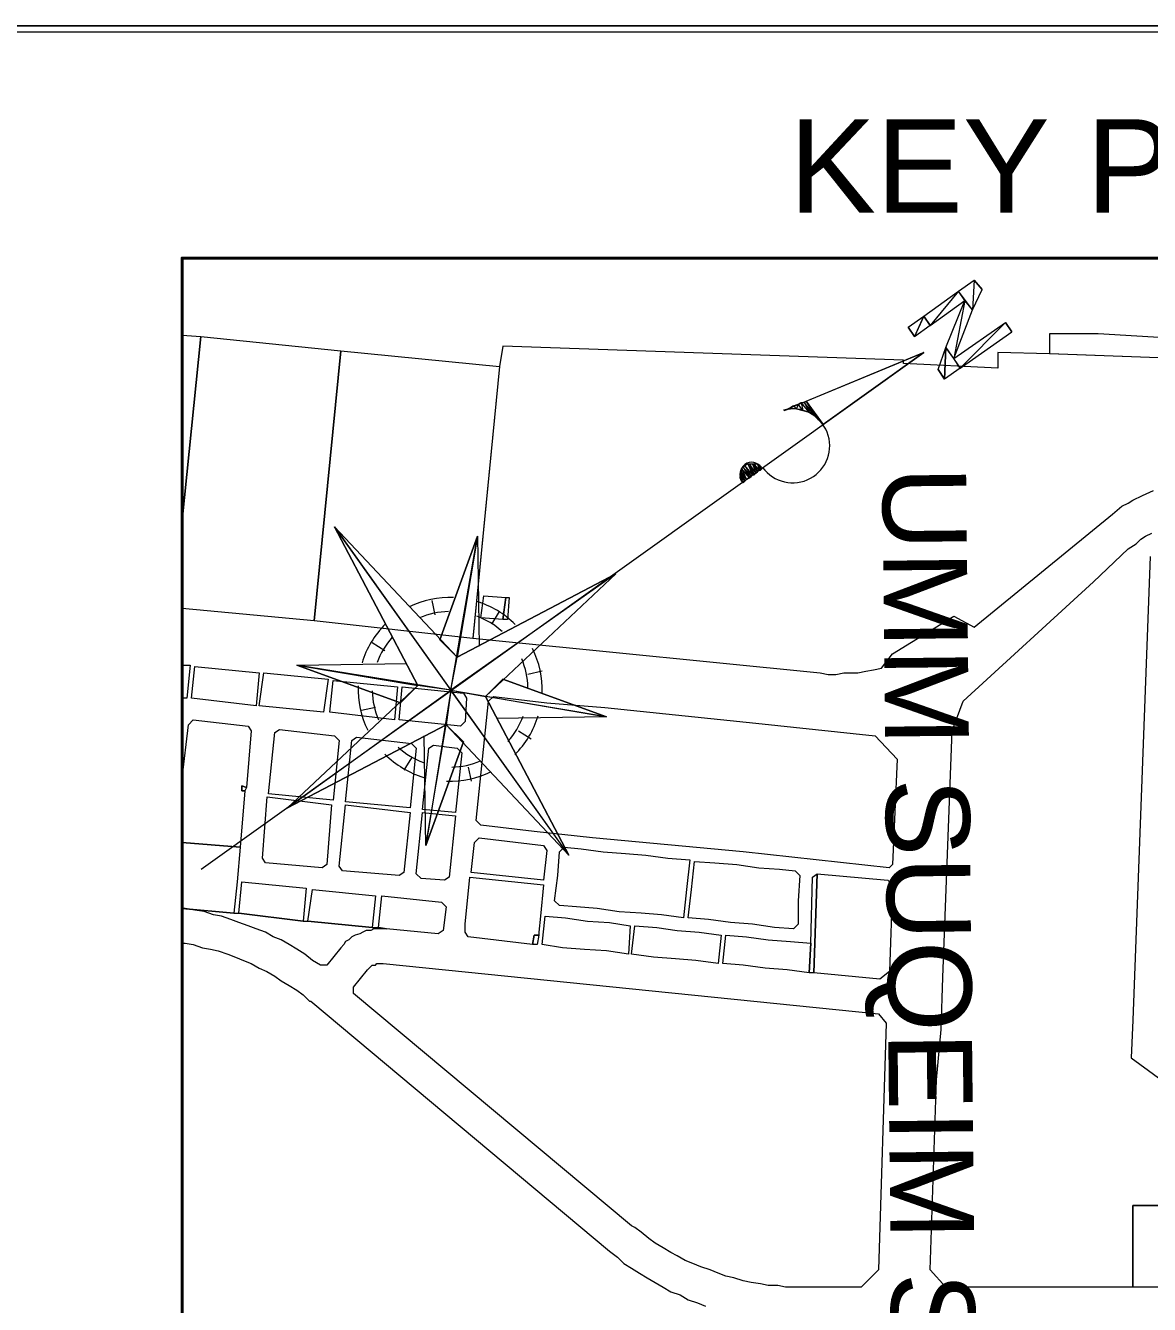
# Model space of a CAD drawing. Header units: inches. Extents: x -0.6 to 32.5, y 0.8 to 22.6.
# Drawn here: x 27.745 to 28.936, y 21.234 to 22.591 of the extents above; entities that cross this region are included whole.
import ezdxf

# ---------------------------------------------------------------- set-up
doc = ezdxf.new("R2010")
doc.units = ezdxf.units.IN
doc.header["$MEASUREMENT"] = 0
doc.layers.add('PDF_Geometry', color=7, linetype='Continuous', true_color=0xa5a5a5)
doc.layers.add('PDF_Text', color=7, linetype='Continuous')
doc.styles.add('PDF Arial', font='arial.ttf')

msp = doc.modelspace()

# ---------------------------------------------------------------- linework, layer by layer
at = {"layer": 'PDF_Geometry', "color": 7, "lineweight": 0}
for points in [[(32.4989, 22.5905), (0.6506, 22.5839), (0.6439, 22.5905), (32.4989, 22.5905)], [(32.4989, 22.5839), (32.4989, 22.5905), (0.6506, 22.5839), (32.4989, 22.5839)], [(32.3789, 22.3439), (32.3789, 18.4039), (27.9105, 18.4039), (27.9105, 22.3439), (32.3789, 22.3439)], [(28.8306, 22.2639), (28.8822, 22.2639), (28.9639, 22.2589)], [(28.9656, 22.2372), (28.8306, 22.2422), (28.8306, 22.2639)], [(27.9105, 22.2622), (27.9305, 22.2606), (27.9105, 22.0656)], [(27.9105, 22.0656), (27.9305, 22.2606), (28.0789, 22.2456), (28.0505, 21.9589), (27.9105, 21.9722)], [(28.6756, 22.2356), (28.2506, 22.2506), (28.2472, 22.2289), (28.2189, 21.9406), (28.2539, 21.9372), (28.5872, 21.9039), (28.5956, 21.9022), (28.6039, 21.9022), (28.6122, 21.9039), (28.6189, 21.9039), (28.6272, 21.9039), (28.6356, 21.9056), (28.6439, 21.9072), (28.6522, 21.9089), (28.6639, 21.9239), (28.7289, 21.9639), (28.7505, 21.9522), (28.8972, 22.0722), (28.9072, 22.0806), (28.9139, 22.0839), (28.9189, 22.0872), (28.9289, 22.0922), (28.9406, 22.0972)], [(28.2506, 22.2506), (28.2506, 22.2506)], [(28.2472, 22.2289), (28.2189, 21.9405), (28.0506, 21.9589), (28.0789, 22.2455), (28.2472, 22.2289)], [(28.9655, 22.2372), (28.8305, 22.2422), (28.7755, 22.2439), (28.7755, 22.2272), (28.6756, 22.2322), (28.6756, 22.2356)], [(28.7756, 22.2439), (28.7756, 22.2439)], [(28.8306, 22.2422), (28.8306, 22.2422)], [(28.2472, 22.2289), (28.2472, 22.2289)], [(28.6756, 22.2356), (28.6756, 22.2356)], [(28.6756, 22.2322), (28.6756, 22.2322)], [(28.7756, 22.2272), (28.7756, 22.2272)], [(28.9189, 22.0872), (28.9189, 22.0872)], [(28.9289, 22.0922), (28.9289, 22.0922)], [(28.9072, 22.0806), (28.9072, 22.0806)], [(28.9139, 22.0839), (28.9139, 22.0839)], [(28.8972, 22.0722), (28.8972, 22.0722)], [(28.9222, 22.0406), (28.9272, 22.0456), (28.9322, 22.0489), (28.9389, 22.0522)], [(28.9589, 21.3389), (28.9189, 21.3389), (28.9189, 21.2522), (28.7205, 21.2522), (28.7039, 21.2706), (28.7106, 21.4722), (28.7155, 21.5256), (28.7172, 21.5806), (28.7272, 21.8422), (28.7389, 21.8739), (28.8772, 22.0006), (28.9139, 22.0356), (28.9222, 22.0406)], [(28.9372, 22.0272), (28.9189, 21.5356), (28.9172, 21.4956), (29.0105, 21.4272)], [(28.2506, 21.9606), (28.2272, 21.9622), (28.2306, 21.9856), (28.2539, 21.9839), (28.2506, 21.9606)], [(28.2539, 21.9839), (28.2572, 21.9839), (28.2556, 21.9606), (28.2506, 21.9606), (28.2272, 21.9622), (28.2305, 21.9856), (28.2539, 21.9839)], [(28.2306, 21.9856), (28.2306, 21.9856)], [(28.2539, 21.9839), (28.2572, 21.9839), (28.2556, 21.9606), (28.2506, 21.9606), (28.2539, 21.9839)], [(28.2539, 21.9839), (28.2539, 21.9839)], [(28.2572, 21.9839), (28.2572, 21.9839)], [(28.2272, 21.9622), (28.2272, 21.9622)], [(28.2506, 21.9606), (28.2506, 21.9606)], [(28.2556, 21.9606), (28.2556, 21.9606)], [(28.7289, 21.9639), (28.7289, 21.9639)], [(28.7506, 21.9522), (28.7506, 21.9522)], [(28.2189, 21.9406), (28.2189, 21.9406)], [(28.2539, 21.9372), (28.2539, 21.9372)], [(28.6639, 21.9239), (28.6639, 21.9239)], [(27.9105, 21.9122), (27.9189, 21.9122), (27.9155, 21.8772), (27.9105, 21.8772)], [(27.9922, 21.9039), (27.9889, 21.8689), (27.9206, 21.8772), (27.9239, 21.9105), (27.9922, 21.9039)], [(28.0606, 21.8622), (27.9922, 21.8689), (27.9972, 21.9039), (28.0655, 21.8972), (28.0606, 21.8622)], [(28.5872, 21.9039), (28.5872, 21.9039)], [(28.5956, 21.9022), (28.5956, 21.9022)], [(28.6039, 21.9022), (28.6039, 21.9022)], [(28.6122, 21.9039), (28.6122, 21.9039)], [(28.6189, 21.9039), (28.6189, 21.9039)], [(28.6272, 21.9039), (28.6272, 21.9039)], [(28.6356, 21.9056), (28.6356, 21.9056)], [(28.6439, 21.9072), (28.6439, 21.9072)], [(28.6522, 21.9089), (28.6522, 21.9089)], [(28.1389, 21.8889), (28.1356, 21.8539), (28.0672, 21.8622), (28.0706, 21.8956), (28.1389, 21.8889)], [(28.2122, 21.8772), (28.2106, 21.8522), (28.2056, 21.8472), (28.1406, 21.8539), (28.1439, 21.8889), (28.2089, 21.8822), (28.2122, 21.8772)], [(28.2272, 21.7422), (28.2222, 21.7472), (28.2356, 21.8739), (28.2406, 21.8789), (28.2972, 21.8722), (28.3589, 21.8672), (28.5189, 21.8506), (28.6456, 21.8372), (28.6689, 21.8122), (28.6639, 21.7005), (28.6605, 21.6972), (28.5056, 21.7139), (28.3456, 21.7289), (28.2839, 21.7356), (28.2272, 21.7422)], [(27.9105, 21.7922), (27.9172, 21.8489), (27.9222, 21.8539), (27.9806, 21.8472), (27.9839, 21.8422), (27.9789, 21.7822), (27.9739, 21.7839), (27.9739, 21.7789), (27.9772, 21.7789), (27.9722, 21.7189), (27.9105, 21.7239)], [(28.0772, 21.8322), (28.0706, 21.7689), (28.0022, 21.7756), (28.0089, 21.8406), (28.0139, 21.8439), (28.0722, 21.8372), (28.0772, 21.8322)], [(28.1522, 21.7606), (28.0839, 21.7672), (28.0906, 21.8322), (28.0956, 21.8356), (28.1539, 21.8289), (28.1589, 21.8239), (28.1522, 21.7606)], [(28.2006, 21.7556), (28.1655, 21.7589), (28.1722, 21.8239), (28.1772, 21.8272), (28.2022, 21.8239), (28.2072, 21.8189), (28.2006, 21.7556)], [(27.9772, 21.7789), (27.9739, 21.7789), (27.9739, 21.7839), (27.9789, 21.7822), (27.9772, 21.7789)], [(28.0689, 21.7639), (28.0639, 21.7005), (28.0589, 21.6972), (27.9989, 21.7022), (27.9956, 21.7072), (28.0006, 21.7722), (28.0689, 21.7639)], [(28.0839, 21.7639), (28.1522, 21.7556), (28.1456, 21.6922), (28.1406, 21.6889), (28.0806, 21.6939), (28.0772, 21.6989), (28.0839, 21.7639)], [(28.1656, 21.7556), (28.2006, 21.7522), (28.1939, 21.6872), (28.1889, 21.6839), (28.1639, 21.6856), (28.1589, 21.6905), (28.1656, 21.7556)], [(27.9105, 21.7239), (27.9722, 21.7189), (27.9689, 21.6822), (27.9655, 21.6489), (27.9105, 21.6539)], [(28.2939, 21.7206), (28.2972, 21.7156), (28.2939, 21.6839), (28.2172, 21.6922), (28.2206, 21.7239), (28.2256, 21.7289), (28.2939, 21.7206)], [(28.4422, 21.6439), (28.4189, 21.6472), (28.3972, 21.6489), (28.3739, 21.6505), (28.3506, 21.6539), (28.3289, 21.6556), (28.3106, 21.6572), (28.3056, 21.6622), (28.3089, 21.6889), (28.3106, 21.7139), (28.3156, 21.7189), (28.3339, 21.7172), (28.3572, 21.7139), (28.3806, 21.7122), (28.4022, 21.7106), (28.4256, 21.7072), (28.4489, 21.7055), (28.4456, 21.6739), (28.4422, 21.6439)], [(28.4472, 21.6439), (28.4506, 21.6739), (28.4539, 21.7039), (28.4756, 21.7022), (28.4989, 21.7005), (28.5222, 21.6972), (28.5439, 21.6956), (28.5606, 21.6939), (28.5656, 21.6889), (28.5639, 21.6622), (28.5639, 21.6372), (28.5589, 21.6322), (28.5389, 21.6339), (28.5156, 21.6372), (28.4922, 21.6389), (28.4689, 21.6422), (28.4472, 21.6439)], [(28.0389, 21.6406), (27.9706, 21.6489), (27.9739, 21.6822), (28.0422, 21.6756), (28.0389, 21.6406)], [(28.2906, 21.6456), (28.2889, 21.6289), (28.2889, 21.6256), (28.2839, 21.6256), (28.2822, 21.6156), (28.2139, 21.6239), (28.2106, 21.6289), (28.2106, 21.6372), (28.2156, 21.6872), (28.2939, 21.6789), (28.2906, 21.6456)], [(28.5806, 21.5856), (28.5756, 21.5856), (28.5772, 21.6172), (28.5789, 21.6872), (28.5839, 21.6906), (28.5806, 21.5856)], [(28.5806, 21.5856), (28.5839, 21.6906), (28.6589, 21.6839), (28.6639, 21.6789), (28.6606, 21.5872), (28.6506, 21.5789), (28.5806, 21.5856)], [(28.1156, 21.6672), (28.1122, 21.6339), (28.0439, 21.6406), (28.0489, 21.6739), (28.1156, 21.6672)], [(28.1272, 21.6322), (28.1189, 21.6339), (28.1222, 21.6672), (28.1856, 21.6605), (28.1906, 21.6556), (28.1872, 21.6306), (28.1822, 21.6272), (28.1272, 21.6322)], [(27.9105, 21.6539), (27.9655, 21.6489), (27.9705, 21.6489), (28.0389, 21.6406), (28.0439, 21.6406), (28.1122, 21.6339), (28.1189, 21.6339), (28.1272, 21.6322), (28.1255, 21.6322), (28.1222, 21.6322), (28.1189, 21.6322), (28.1139, 21.6322), (28.1105, 21.6306), (28.1056, 21.6306), (28.1022, 21.6289), (28.0989, 21.6272), (28.0939, 21.6256), (28.0905, 21.6239), (28.0872, 21.6206), (28.0839, 21.6189), (28.0822, 21.6156), (28.0789, 21.6122), (28.0639, 21.5939), (28.0572, 21.5939), (28.0489, 21.5989), (28.0405, 21.6056), (28.0322, 21.6106), (28.0239, 21.6156), (28.0156, 21.6206), (28.0072, 21.6239), (27.9989, 21.6289), (27.9889, 21.6322), (27.9806, 21.6356), (27.9705, 21.6389), (27.9622, 21.6422), (27.9522, 21.6456), (27.9439, 21.6472), (27.9339, 21.6506), (27.9239, 21.6522), (27.9139, 21.6539), (27.9105, 21.6539)], [(28.3839, 21.6056), (28.3605, 21.6089), (28.3372, 21.6105), (28.3139, 21.6122), (28.2922, 21.6156), (28.2956, 21.6456), (28.3172, 21.6439), (28.3406, 21.6406), (28.3639, 21.6389), (28.3856, 21.6356), (28.3839, 21.6056)], [(28.2889, 21.6256), (28.2872, 21.6156), (28.2822, 21.6156), (28.2839, 21.6256), (28.2889, 21.6256)], [(28.4789, 21.5956), (28.4555, 21.5989), (28.4339, 21.6006), (28.4105, 21.6022), (28.3872, 21.6056), (28.3906, 21.6356), (28.4139, 21.6339), (28.4356, 21.6306), (28.4589, 21.6289), (28.4822, 21.6256), (28.4789, 21.5956)], [(28.5756, 21.5856), (28.5522, 21.5889), (28.5289, 21.5905), (28.5056, 21.5939), (28.4839, 21.5956), (28.4872, 21.6256), (28.5089, 21.6239), (28.5322, 21.6206), (28.5556, 21.6189), (28.5772, 21.6172), (28.5756, 21.5856)], [(27.9105, 21.6172), (27.9139, 21.6172), (27.9222, 21.6156), (27.9322, 21.6122), (27.9406, 21.6106), (27.9489, 21.6089), (27.9589, 21.6056), (27.9672, 21.6022), (27.9756, 21.5989), (27.9839, 21.5956), (27.9922, 21.5905), (28.0005, 21.5872), (28.0089, 21.5822), (28.0156, 21.5772), (28.0239, 21.5722), (28.0322, 21.5672), (28.0389, 21.5622), (28.0456, 21.5556), (28.0472, 21.5556), (28.3639, 21.2905), (28.3722, 21.2839), (28.3789, 21.2772), (28.3872, 21.2722), (28.3956, 21.2672), (28.4039, 21.2622), (28.4122, 21.2572), (28.4206, 21.2522), (28.4289, 21.2472), (28.4389, 21.2439), (28.4472, 21.2389), (28.4572, 21.2356), (28.4655, 21.2322)], [(28.6489, 21.2706), (28.6306, 21.2522), (28.5689, 21.2522), (28.5606, 21.2522), (28.5506, 21.2522), (28.5422, 21.2539), (28.5322, 21.2539), (28.5239, 21.2556), (28.5139, 21.2572), (28.5056, 21.2589), (28.4956, 21.2622), (28.4872, 21.2639), (28.4789, 21.2672), (28.4706, 21.2706), (28.4606, 21.2739), (28.4522, 21.2772), (28.4439, 21.2806), (28.4356, 21.2855), (28.4289, 21.2889), (28.4206, 21.2939), (28.4122, 21.2989), (28.4056, 21.3039), (28.3972, 21.3106), (28.3906, 21.3155), (28.3872, 21.3172), (28.0922, 21.5639), (28.0922, 21.5706), (28.1072, 21.5889), (28.1089, 21.5905), (28.1106, 21.5922), (28.1122, 21.5939), (28.1156, 21.5939), (28.1172, 21.5955), (28.1189, 21.5955), (28.1222, 21.5955), (28.1239, 21.5955), (28.6489, 21.5422), (28.6572, 21.5322), (28.6489, 21.2706)], [(28.9189, 21.2522), (28.9189, 21.3389), (28.9589, 21.3389), (28.9856, 21.3389), (28.9856, 21.2556), (28.9822, 21.2522), (28.9189, 21.2522)]]:
    msp.add_lwpolyline(points, dxfattribs=at)
at = {"layer": 'PDF_Geometry', "color": 7, "lineweight": 30}
msp.add_lwpolyline([(27.9105, 22.3439), (32.3772, 22.3439)], dxfattribs=at)
at = {"layer": 'PDF_Geometry', "color": 7, "lineweight": 40}
msp.add_lwpolyline([(32.3789, 22.3439), (32.3789, 18.4039), (27.9105, 18.4039), (27.9105, 22.3439), (32.3789, 22.3439)], dxfattribs=at)
at = {"layer": 'PDF_Geometry', "color": 7, "lineweight": 25}
msp.add_lwpolyline([(27.9106, 22.3439), (27.9106, 1.0256), (32.3789, 1.0256), (32.3789, 22.3439), (27.9106, 22.3439)], dxfattribs=at)
at = {"layer": 'PDF_Geometry', "color": 1, "lineweight": 0}
for points in [[(28.7505, 22.3206), (28.7489, 22.2889), (28.7339, 22.3089), (28.7505, 22.3206)], [(28.7589, 22.3106), (28.7505, 22.3206), (28.7489, 22.2889), (28.7589, 22.3106)], [(28.7589, 22.3106), (28.7505, 22.3206)], [(28.7589, 22.3106), (28.7505, 22.3206), (28.7589, 22.3106)], [(28.7339, 22.3089), (28.7039, 22.2722), (28.6972, 22.2822), (28.7339, 22.3089)], [(28.7406, 22.2989), (28.7339, 22.3089), (28.7039, 22.2722), (28.7406, 22.2989)], [(28.7406, 22.2989), (28.7289, 22.2372), (28.7206, 22.2489), (28.7406, 22.2989)], [(28.7489, 22.2889), (28.7406, 22.2989), (28.7289, 22.2372), (28.7489, 22.2889)], [(28.6872, 22.2606), (28.6806, 22.2706), (28.6972, 22.2822), (28.6872, 22.2606)], [(28.6972, 22.2822), (28.7039, 22.2722), (28.6872, 22.2605), (28.6972, 22.2822)], [(28.6872, 22.2606), (28.6872, 22.2606), (28.6806, 22.2706), (28.6872, 22.2606)], [(28.7839, 22.2756), (28.7356, 22.2272), (28.7289, 22.2372), (28.7839, 22.2756)], [(28.7906, 22.2656), (28.7839, 22.2756), (28.7356, 22.2272), (28.7906, 22.2656)], [(28.7906, 22.2656), (28.7839, 22.2756)], [(28.7906, 22.2656), (28.7839, 22.2756), (28.7906, 22.2656)], [(27.9306, 21.6956), (28.6972, 22.2439)], [(28.6972, 22.2439), (28.5489, 22.1822)], [(28.6972, 22.2439), (28.5905, 22.1672), (28.5722, 22.1922), (28.6972, 22.2439)], [(28.7189, 22.2155), (28.7122, 22.2256), (28.7206, 22.2489), (28.7189, 22.2155)], [(28.7206, 22.2489), (28.7356, 22.2272), (28.7189, 22.2156), (28.7206, 22.2489)], [(28.7189, 22.2155), (28.7189, 22.2155), (28.7122, 22.2256), (28.7189, 22.2155)], [(28.5539, 22.1839), (28.5556, 22.1839), (28.5489, 22.1822), (28.5539, 22.1839)], [(28.5589, 22.1872), (28.5539, 22.1839), (28.5556, 22.1839), (28.5589, 22.1872)], [(28.5589, 22.1872), (28.5622, 22.1839), (28.5556, 22.1839), (28.5589, 22.1872)], [(28.5639, 22.1889), (28.5622, 22.1839), (28.5589, 22.1872), (28.5639, 22.1889)], [(28.5689, 22.1822), (28.5639, 22.1889), (28.5622, 22.1839), (28.5689, 22.1822)], [(28.5672, 22.1906), (28.5689, 22.1822), (28.5639, 22.1889), (28.5672, 22.1906)], [(28.5706, 22.1906), (28.5756, 22.1806), (28.5672, 22.1906), (28.5706, 22.1906)], [(28.5756, 22.1806), (28.5672, 22.1906), (28.5689, 22.1822), (28.5756, 22.1806)], [(28.5722, 22.1922), (28.5806, 22.1772), (28.5706, 22.1905), (28.5722, 22.1922)], [(28.5806, 22.1772), (28.5706, 22.1906), (28.5756, 22.1806), (28.5806, 22.1772)], [(28.5856, 22.1722), (28.5856, 22.1722), (28.5722, 22.1922), (28.5856, 22.1722)], [(28.5856, 22.1722), (28.5722, 22.1922), (28.5905, 22.1672), (28.5856, 22.1722)], [(28.5856, 22.1722), (28.5722, 22.1922), (28.5806, 22.1772), (28.5856, 22.1722)], [(28.5039, 22.1172), (28.5072, 22.1072), (28.5022, 22.1156), (28.5039, 22.1172)], [(28.5072, 22.1072), (28.5022, 22.1156), (28.5022, 22.1122), (28.5072, 22.1072)], [(28.5022, 22.1156), (28.5072, 22.1072)], [(28.5022, 22.1156), (28.5072, 22.1072), (28.5022, 22.1156)], [(28.5056, 22.1222), (28.5122, 22.1106), (28.5039, 22.1206), (28.5056, 22.1222)], [(28.5122, 22.1106), (28.5039, 22.1206), (28.5089, 22.1089), (28.5122, 22.1106)], [(28.5039, 22.1206), (28.5089, 22.1089), (28.5039, 22.1172), (28.5039, 22.1206)], [(28.5089, 22.1089), (28.5039, 22.1172), (28.5072, 22.1072), (28.5089, 22.1089)], [(28.5072, 22.1239), (28.5139, 22.1122), (28.5056, 22.1222), (28.5072, 22.1239)], [(28.5139, 22.1122), (28.5056, 22.1222), (28.5122, 22.1106), (28.5139, 22.1122)], [(28.5106, 22.1256), (28.5156, 22.1139), (28.5072, 22.1239), (28.5106, 22.1256)], [(28.5156, 22.1139), (28.5072, 22.1239), (28.5139, 22.1122), (28.5156, 22.1139)], [(28.5122, 22.1256), (28.5172, 22.1139), (28.5105, 22.1256), (28.5122, 22.1256)], [(28.5172, 22.1139), (28.5106, 22.1256), (28.5156, 22.1139), (28.5172, 22.1139)], [(28.5156, 22.1256), (28.5189, 22.1156), (28.5122, 22.1256), (28.5156, 22.1256)], [(28.5189, 22.1156), (28.5122, 22.1256), (28.5172, 22.1139), (28.5189, 22.1156)], [(28.5172, 22.1256), (28.5206, 22.1172), (28.5156, 22.1256), (28.5172, 22.1256)], [(28.5206, 22.1172), (28.5156, 22.1256), (28.5189, 22.1156), (28.5206, 22.1172)], [(28.5206, 22.1256), (28.5222, 22.1189), (28.5172, 22.1256), (28.5206, 22.1256)], [(28.5222, 22.1189), (28.5172, 22.1256), (28.5206, 22.1172), (28.5222, 22.1189)], [(28.5222, 22.1239), (28.5239, 22.1189), (28.5206, 22.1256), (28.5222, 22.1239)], [(28.5239, 22.1189), (28.5206, 22.1256), (28.5222, 22.1189), (28.5239, 22.1189)], [(28.5239, 22.1222), (28.5256, 22.1206), (28.5222, 22.1239), (28.5239, 22.1222)], [(28.5256, 22.1206), (28.5222, 22.1239), (28.5239, 22.1189), (28.5256, 22.1206)], [(28.5239, 22.1222), (28.5239, 22.1222), (28.5256, 22.1206), (28.5239, 22.1222)], [(28.5239, 22.1222), (28.5256, 22.1206)], [(28.5239, 22.1222), (28.5256, 22.1206), (28.5239, 22.1222)], [(28.5072, 22.1072), (28.5022, 22.1122), (28.5056, 22.1056), (28.5072, 22.1072)], [(28.5022, 22.1122), (28.5056, 22.1056), (28.5022, 22.1106), (28.5022, 22.1122)], [(28.5022, 22.1106), (28.5056, 22.1056)], [(28.5022, 22.1106), (28.5056, 22.1056), (28.5022, 22.1106)], [(28.5056, 22.1056), (28.5039, 22.1072), (28.5022, 22.1106), (28.5056, 22.1056)], [(28.5056, 22.1056), (28.5056, 22.1056), (28.5039, 22.1072), (28.5056, 22.1056)], [(28.0722, 22.0589), (28.1956, 21.8856), (28.1605, 21.8906), (28.0722, 22.0589)], [(28.3206, 21.7106), (28.0722, 22.0589)], [(28.0722, 22.0589), (28.1605, 21.8906)], [(28.0722, 22.0589), (28.2022, 21.9206)], [(28.2239, 22.0489), (28.2022, 21.9206), (28.1839, 21.9389), (28.2239, 22.0489)], [(28.2239, 22.0489), (28.1839, 21.9389)], [(28.1956, 21.8856), (28.2239, 22.0489)], [(28.2239, 22.0489), (28.2256, 21.9322)], [(28.3706, 22.0089), (28.1956, 21.8856), (28.2022, 21.9206), (28.3706, 22.0089)], [(28.3706, 22.0089), (28.2022, 21.9206)], [(28.3706, 22.0089), (28.2322, 21.8789)], [(28.1789, 21.9655), (28.1756, 21.9805)], [(28.2389, 21.9556), (28.2472, 21.9689)], [(28.1256, 21.9272), (28.1122, 21.9356)], [(28.0322, 21.9122), (28.1489, 21.9139)], [(28.0322, 21.9122), (28.1605, 21.8906), (28.1422, 21.8722), (28.0322, 21.9122)], [(28.1956, 21.8856), (28.0322, 21.9122)], [(28.0322, 21.9122), (28.1422, 21.8722)], [(28.3606, 21.8572), (28.2322, 21.8789), (28.2506, 21.8972), (28.3606, 21.8572)], [(28.3606, 21.8572), (28.2506, 21.8972)], [(28.2922, 21.9056), (28.2772, 21.9022)], [(28.0222, 21.7606), (28.1605, 21.8906)], [(28.0222, 21.7606), (28.1955, 21.8856), (28.1906, 21.8489), (28.0222, 21.7606)], [(28.1956, 21.8856), (28.1689, 21.7206)], [(28.1956, 21.8856), (28.3606, 21.8572)], [(28.1956, 21.8856), (28.2322, 21.8789), (28.3206, 21.7106), (28.1956, 21.8856)], [(28.3206, 21.7106), (28.2322, 21.8789)], [(28.1156, 21.8672), (28.1006, 21.8639)], [(28.3606, 21.8572), (28.2439, 21.8556)], [(28.0222, 21.7606), (28.1906, 21.8489)], [(28.1689, 21.7206), (28.1906, 21.8489), (28.2089, 21.8306), (28.1689, 21.7206)], [(28.3206, 21.7106), (28.1906, 21.8489)], [(28.2672, 21.8422), (28.2806, 21.8339)], [(28.1689, 21.7206), (28.1672, 21.8372)], [(28.1689, 21.7206), (28.2089, 21.8306)], [(28.1539, 21.8139), (28.1456, 21.8006)], [(28.2139, 21.8039), (28.2172, 21.7889)]]:
    msp.add_lwpolyline(points, dxfattribs=at)
for centre, radius, start, end in [((28.5581, 22.1447), 0.0392, 215.5651, 104.6107), ((28.1947, 21.8864), 0.0975, 87.8276, 116.3302), ((28.1948, 21.8864), 0.0974, 44.8126, 73.3159), ((28.1947, 21.8864), 0.0825, 91.1944, 113.1036), ((28.1948, 21.8863), 0.0976, 134.8307, 163.293), ((28.1949, 21.8866), 0.0823, 48.0361, 70.0061), ((28.1945, 21.8866), 0.0822, 138.0153, 159.9942), ((28.1948, 21.8864), 0.0975, 357.8276, 26.3302), ((28.1948, 21.8864), 0.0825, 1.1944, 23.1036), ((28.1947, 21.8864), 0.0975, 177.8276, 206.3302), ((28.1947, 21.8864), 0.0825, 181.1944, 203.1036), ((28.195, 21.8862), 0.0822, 318.0153, 339.9942), ((28.1946, 21.8864), 0.0976, 314.8307, 343.293), ((28.1948, 21.8865), 0.0976, 224.8307, 253.293), ((28.1946, 21.8862), 0.0823, 228.0361, 250.0061), ((28.1946, 21.8869), 0.083, 271.266, 293.0312), ((28.1947, 21.8863), 0.0975, 267.8464, 296.3475)]:
    msp.add_arc(centre, radius, start, end, dxfattribs=at)
msp.add_ellipse((28.5147, 22.1147), major_axis=(0.0066, -0.0107), ratio=0.998089, start_param=1.641718, end_param=4.780962, dxfattribs=at)

# ---------------------------------------------------------------- texts
at = {"layer": 'PDF_Text', "insert": (28.554, 22.3922), "char_height": 0.098957, "attachment_point": 7, "style": 'PDF Arial'}
msp.add_mtext('\\W1.000786;KEY PLAN :', dxfattribs=at)
at = {"layer": 'PDF_Text', "insert": (28.6287, 22.1224), "char_height": 0.088825, "attachment_point": 7, "rotation": 270.599, "style": 'PDF Arial'}
msp.add_mtext('\\W1.000732;UMM SUQEIM STREERT', dxfattribs=at)

doc.saveas('drawing.dxf')
